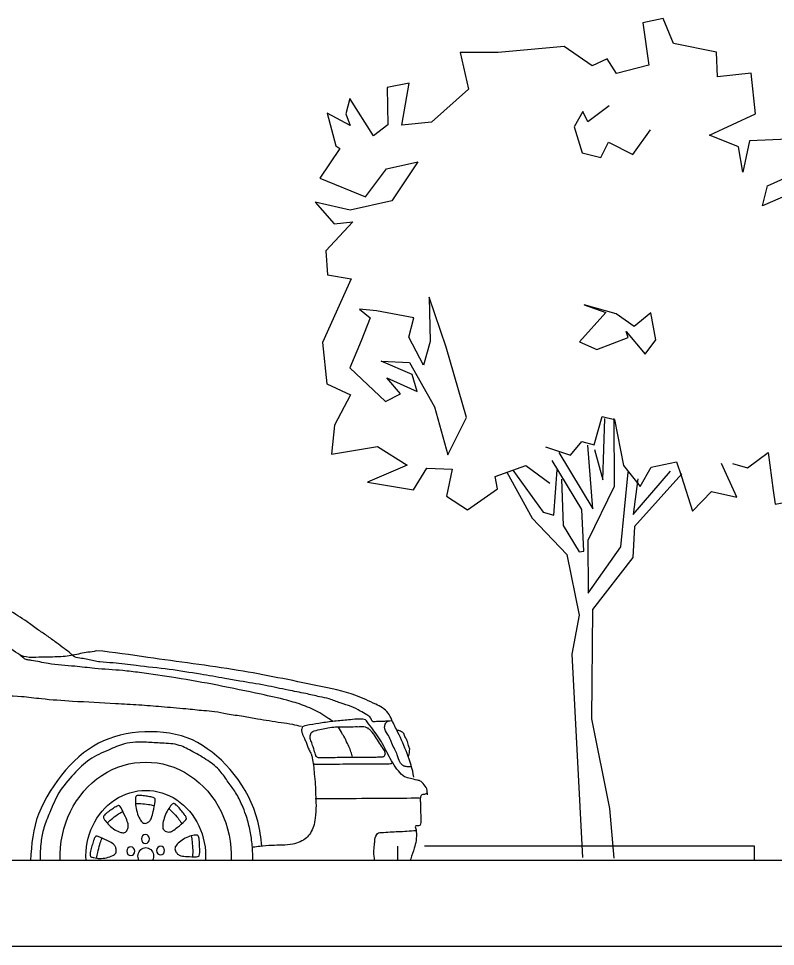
# Model space of a CAD drawing. Header units: metres. Extents: x -28 to 260, y 30 to 125.
# Drawn here: x 237.059 to 239.696, y 87.923 to 91.157 of the extents above; entities that cross this region are included whole.
import ezdxf

# ---------------------------------------------------------------- set-up
doc = ezdxf.new("R2010")
doc.units = ezdxf.units.M
doc.header["$LTSCALE"] = 0.01
doc.header["$MEASUREMENT"] = 0
for name, color, linetype in [('0.18', 1, 'Continuous'), ('0.20', 7, 'Continuous'), ('tierra', 9, 'Continuous')]:
    doc.layers.add(name, color=color, linetype=linetype)

# ---------------------------------------------------------------- blocks, each defined once
blk = doc.blocks.new('Arb002a')
for points in [[(194.1, 554.7), (214.9, 548.5), (244.1, 569.9), (250.8, 517.2), (253.8, 497.9), (268.5, 500.9), (273.8, 485.6), (291.5, 508.6), (292.3, 578.4), (312.2, 599), (296.9, 612.8), (356, 622.8), (354.5, 612.7), (319.2, 578.4), (350.4, 507.8), (367.3, 501.7), (378, 483.9), (391.1, 500.8), (418.7, 503.2), (412.6, 477.1), (441.7, 485.4), (431, 513.9), (416.6, 578.9), (428, 595.8), (456.5, 594.2), (452.6, 616.5), (463.3, 623.5), (447.3, 634.3), (424.4, 626.6), (431.1, 613.5), (390.4, 612.7), (379, 625.2), (362.8, 626.7), (365.9, 636.6), (379.7, 649.7), (359.2, 676.4), (382.8, 700.9), (403, 690.2), (402.9, 663.4), (445, 670.2), (437.3, 691.6), (435.9, 719.2), (426, 746.8), (376.7, 722.4), (339.9, 686.5), (304, 699.5), (337.8, 725.5), (317.9, 743.2), (343.9, 760.7), (371.5, 744.7), (383.8, 750.8), (370, 766.2), (392.1, 780.6), (432.2, 766.8), (437.5, 816.7), (419.1, 812.1), (416.9, 792.8), (363.1, 811.3), (415.4, 836.6), (419.2, 863.3), (353.3, 863.4), (420.8, 920), (363.2, 907.8), (362.5, 892.5), (332.5, 906.4), (341.8, 960), (236, 914.1), (243, 941.7), (293.6, 964.6), (347.3, 975.3), (296.7, 1009.1), (325, 1038.2), (266.8, 1033), (282.9, 1007.6), (217.7, 1004.6), (208.4, 961), (202.4, 996.3), (161.9, 1012.3), (226.3, 1042.2), (220.2, 1099), (173.4, 1093.8), (171.9, 1128.1), (112.1, 1140.5), (97.7, 1175.1), (69.2, 1169), (77.7, 1109.9), (32.4, 1098.5), (19.5, 1119.1), (-1.4, 1109.3), (-40.3, 1136.1), (-132.5, 1127.9), (-185.3, 1127.9), (-173.9, 1076.5), (-225.2, 1030.5), (-266.6, 1026.6), (-256.7, 1085.1), (-287.3, 1079), (-286.5, 1026.7), (-306.5, 1011.4), (-339.5, 1063.5), (-344.8, 1042.1), (-338.6, 1026.1), (-370.8, 1043), (-358.6, 997.6), (-353.4, 993.9), (-381, 952.6), (-317.3, 926.4), (-288.1, 965.4), (-244.6, 975.4), (-280.5, 920.9), (-338.8, 908.1), (-387.8, 918.9), (-361.2, 888.8), (-335.1, 891.9), (-372.6, 851.4), (-370.4, 817.7), (-337.4, 812.2), (-377.3, 723.3), (-371.3, 665.9), (-338.5, 650.6), (-360.6, 608.3), (-364.6, 567.6), (-300.9, 578.3), (-259.5, 552.2), (-314.7, 528.6), (-250.4, 517.8), (-232, 548.4), (-196.7, 546.8), (-204.4, 509.2), (-175.3, 490.1), (-133.2, 519.2), (-136.9, 536.7), (-94, 552), (-60.3, 527.4)], [(22.4, 1053.2), (-7.6, 1030.9), (-14.4, 1045.6), (-26.6, 1024.2), (-15.3, 988), (10.7, 981.2), (21.5, 1002.6), (55.2, 985.7), (79.8, 1020.1)], [(-66.4, 578), (-31.8, 566.5), (-15.8, 585.6), (1.1, 581), (12.7, 620.1), (29.6, 616.2), (42.4, 551.8), (65.4, 522.6), (80.7, 549.6), (116, 557.2), (123, 536.4), (138.2, 488.2), (165, 515.7), (200.2, 508), (178.8, 554.7)], [(28.7, 617.7), (29.4, 522.7), (-7.4, 447.6), (-6.9, 374.1), (38.5, 438.4), (48.5, 542.6)], [(1.9, 574.2), (13.3, 531.9), (16.4, 617.7)], [(-48, 570.3), (-0.6, 491.4), (-7.3, 580.3)], [(-44.1, 532.8), (-42, 468.5), (-19.7, 431.7), (-12.9, 432.3), (-15.9, 490.6), (-57.2, 558.9)], [(-112.2, 545.5), (-69.6, 486.9), (-54.9, 482.9), (-50.2, 545.8)], [(62.3, 533.4), (55.5, 483.7), (107.6, 544)], [(-120.5, 542.5), (-84.9, 478.4), (-36.6, 427.7), (-19.8, 343.4), (-30, 289.1), (-15, 5.3)], [(123.6, 540.3), (57.6, 466.8), (55.4, 423.9), (-0.8, 351.1), (-2.5, 198.7), (22.8, 73.6), (28.8, 4.6)]]:
    blk.add_lwpolyline(points)
for points in [[(-310.7, 757.8), (-323.7, 725.7), (-339.1, 688), (-289.4, 641.3), (-268.6, 652), (-287.8, 674.2), (-245.6, 655.1), (-252.6, 678.7), (-295.5, 697.2), (-256.3, 695.6), (-221.1, 633.6), (-202.8, 566.8), (-176.7, 618.8), (-205, 717), (-228.6, 786.8), (-227.1, 724.7), (-236.4, 691.8), (-257.1, 730.8), (-250.1, 757.7), (-302.2, 767.7), (-326, 770.1)], [(57.3, 745.8), (31.9, 763.5), (-12.5, 775.8), (17.5, 765.1), (-19.3, 724.4), (5.2, 713.6), (48.8, 730.4), (45.7, 739), (72.6, 707.4), (87.1, 727.3), (80.3, 765)]]:
    blk.add_lwpolyline(points, close=True)

msp = doc.modelspace()

# ---------------------------------------------------------------- linework, layer by layer
at = {"layer": '0.18'}
for p, q in [((238.3805, 88.2227), (238.3805, 88.2727)), ((239.6238, 88.2727), (238.4737, 88.2727)), ((239.6238, 88.2227), (239.6238, 88.2727))]:
    msp.add_line(p, q, dxfattribs=at)
at = {"layer": '0.18', "extrusion": (0, 0, -1)}
for centre, major_axis, start_param, end_param in [((237.5021, 88.2372), (0, 0.3279), 4.668, 7.898371), ((237.5021, 88.2372), (0, 0.2295), 4.64893, 7.917441), ((237.501, 88.2972), (0, 0.0154), -1.570796, 4.712389), ((237.4499, 88.2546), (0, 0.0154), 4.712389, 10.995574), ((237.5021, 88.2372), (0, 0.0299), 10.486839, 14.645903), ((237.5537, 88.2569), (0, 0.0154), 4.712389, 10.995574)]:
    msp.add_ellipse(centre, major_axis=major_axis, ratio=0.909091, start_param=start_param, end_param=end_param, dxfattribs=at)
at = {"layer": '0.18'}
for points, knots in [([(238.2974, 88.7056), (238.2933, 88.7017), (238.286, 88.7228), (238.2701, 88.7306), (238.2468, 88.7455), (238.2168, 88.7608), (238.1794, 88.7704), (238.144, 88.7864), (238.1028, 88.7937), (238.0552, 88.8054), (237.9922, 88.8168), (237.9163, 88.8341), (237.8426, 88.8451), (237.7669, 88.8589), (237.6849, 88.8726), (237.582, 88.8896), (237.4804, 88.8995), (237.4001, 88.911), (237.3506, 88.9123), (237.3138, 88.9195), (237.285, 88.9265), (237.2552, 88.9287), (237.2377, 88.9464), (237.2166, 88.9624), (237.1885, 88.9826), (237.1581, 89.0062), (237.1227, 89.0281), (237.0805, 89.0615), (237.0282, 89.0923), (236.9719, 89.1261), (236.9233, 89.1604), (236.8757, 89.189), (236.8357, 89.215), (236.792, 89.2399), (236.7451, 89.2686), (236.6934, 89.2906), (236.6471, 89.3131), (236.5986, 89.3338), (236.5499, 89.3581), (236.5013, 89.3795), (236.4643, 89.3936), (236.427, 89.4101), (236.3894, 89.4249), (236.3464, 89.4338), (236.3057, 89.4433), (236.269, 89.4489), (236.2257, 89.4578), (236.1929, 89.4567), (236.1684, 89.4688), (236.152, 89.4738), (236.1272, 89.4843), (236.0963, 89.4924), (236.0628, 89.5004), (236.0276, 89.5067), (235.9927, 89.5105), (235.9626, 89.5149), (235.9338, 89.5186), (235.9, 89.5202), (235.8648, 89.5216), (235.8222, 89.5207), (235.7798, 89.5219), (235.7244, 89.5219), (235.6614, 89.5232), (235.5851, 89.5212), (235.5102, 89.5212), (235.4202, 89.5204), (235.3226, 89.5197), (235.224, 89.5169), (235.1401, 89.5161), (235.0586, 89.514), (234.9769, 89.5131), (234.9004, 89.5088), (234.8324, 89.5066), (234.7659, 89.5063), (234.701, 89.5021), (234.6365, 89.5003), (234.5769, 89.495), (234.5288, 89.4952), (234.499, 89.4922), (234.4793, 89.4895), (234.4611, 89.484), (234.4415, 89.4808), (234.4262, 89.468), (234.411, 89.4584), (234.3975, 89.4452), (234.3878, 89.4348), (234.3781, 89.4264), (234.381, 89.421), (234.3801, 89.4197)], [0, 0, 0, 0, 0.016327, 0.033802, 0.059322, 0.094219, 0.133505, 0.173916, 0.208613, 0.258033, 0.320484, 0.399927, 0.490617, 0.543323, 0.630116, 0.739583, 0.855381, 0.935998, 0.982351, 1.0036, 1.047643, 1.072372, 1.089313, 1.117016, 1.149784, 1.18977, 1.228475, 1.27172, 1.345382, 1.406105, 1.464161, 1.518408, 1.56874, 1.603674, 1.666061, 1.729404, 1.769531, 1.817953, 1.885621, 1.929683, 1.975199, 2.002808, 2.05045, 2.094633, 2.133942, 2.175195, 2.205609, 2.266457, 2.269651, 2.28604, 2.317292, 2.349359, 2.381093, 2.420245, 2.456353, 2.486151, 2.51151, 2.543052, 2.587642, 2.617188, 2.670967, 2.714718, 2.783507, 2.860038, 2.943637, 3.008059, 3.130124, 3.236548, 3.303884, 3.381876, 3.48097, 3.548828, 3.611817, 3.68514, 3.74816, 3.806913, 3.87868, 3.92722, 3.951034, 3.968639, 3.986502, 4.008002, 4.026686, 4.042805, 4.06103, 4.079207, 4.087287, 4.091826, 4.091826, 4.091826, 4.091826]), ([(237.3296, 88.9535), (237.3205, 88.9496), (237.2925, 88.9484), (237.2478, 88.9361), (237.1904, 88.9303), (237.136, 88.9323), (237.0891, 88.9275), (237.041, 88.9481), (236.9951, 88.9986), (236.9201, 89.0487), (236.8332, 89.1158), (236.7354, 89.1835), (236.6443, 89.2438), (236.5646, 89.2907), (236.4951, 89.3254), (236.427, 89.3592), (236.369, 89.3769), (236.307, 89.3929), (236.2385, 89.412), (236.161, 89.4249), (236.0786, 89.4354), (235.981, 89.444), (235.8688, 89.4483), (235.756, 89.4497), (235.655, 89.4521), (235.5467, 89.4528), (235.4303, 89.4531), (235.3178, 89.4549), (235.2093, 89.452), (235.0961, 89.4509), (234.972, 89.4475), (234.8453, 89.4429), (234.7128, 89.4369), (234.5892, 89.4339), (234.4628, 89.4236), (234.3878, 89.421), (234.3442, 89.4166)], [0, 0, 0, 0, 0.029414, 0.082144, 0.138573, 0.201319, 0.246282, 0.277238, 0.352325, 0.438059, 0.54011, 0.670812, 0.784417, 0.859093, 0.942016, 1.013327, 1.082796, 1.122138, 1.204475, 1.294694, 1.356731, 1.45356, 1.588304, 1.693217, 1.792045, 1.891534, 2.017975, 2.141347, 2.228919, 2.343477, 2.481164, 2.601344, 2.723616, 2.878966, 2.972288, 3.103774, 3.103774, 3.103774, 3.103774]), ([(238.1544, 88.707), (238.1543, 88.7071), (238.1484, 88.7109), (238.1331, 88.7207), (238.1004, 88.7426), (238.0525, 88.7639), (237.9838, 88.7843), (237.8835, 88.806), (237.7548, 88.8334), (237.6136, 88.8583), (237.5033, 88.8746), (237.4091, 88.8863), (237.3333, 88.8897), (237.247, 88.9009), (237.1726, 88.9042), (237.1189, 88.9177), (237.0911, 88.9212), (237.0811, 88.924), (237.073, 88.9306), (237.0706, 88.9332), (237.0631, 88.9385), (237.0644, 88.9385)], [0.0228828, 0.0228828, 0.0228828, 0.0228828, 0.0229216, 0.0263716, 0.0319395, 0.0423482, 0.0525586, 0.0681638, 0.094382, 0.1193261, 0.1409538, 0.1510423, 0.1676109, 0.179505, 0.1953248, 0.2053645, 0.2075186, 0.2095454, 0.2106621, 0.2121627, 0.212809, 0.212809, 0.212809, 0.212809]), ([(238.4358, 88.5129), (238.4323, 88.5412), (238.4146, 88.5944), (238.3858, 88.6593), (238.3625, 88.7054), (238.3444, 88.7464), (238.2956, 88.7712), (238.2161, 88.8078), (238.0528, 88.841), (237.813, 88.8911), (237.5542, 88.922), (237.3898, 88.9483), (237.3296, 88.9535)], [0, 0, 0, 0, 0.07805, 0.152467, 0.196778, 0.22275, 0.2741, 0.348776, 0.485342, 0.766766, 1.083966, 1.264942, 1.264942, 1.264942, 1.264942]), ([(238.0444, 88.6893), (238.0342, 88.6909), (238.0111, 88.6972), (237.9733, 88.702), (237.9326, 88.7084), (237.8886, 88.715), (237.84, 88.7248), (237.7897, 88.7312), (237.7441, 88.741), (237.6958, 88.7446), (237.6342, 88.7514), (237.5588, 88.7576), (237.4774, 88.7643), (237.3741, 88.7699), (237.2608, 88.7757), (237.1514, 88.7831), (237.054, 88.7962), (236.9704, 88.796), (236.884, 88.8013), (236.7941, 88.8073), (236.6824, 88.8103), (236.5456, 88.8143), (236.3965, 88.8237), (236.2607, 88.823), (236.128, 88.8292), (235.9834, 88.8349), (235.8143, 88.8391), (235.6399, 88.8427), (235.4678, 88.8507), (235.3113, 88.8585), (235.1449, 88.8607), (234.9911, 88.8608), (234.8299, 88.8644), (234.6659, 88.8679), (234.4899, 88.8721), (234.3123, 88.8731), (234.1661, 88.8781), (234.0835, 88.873), (234.0489, 88.8739)], [0, 0, 0, 0, 0.030822, 0.071173, 0.113917, 0.154268, 0.204552, 0.262, 0.306123, 0.343777, 0.406933, 0.491872, 0.570688, 0.651834, 0.801987, 0.911124, 0.980416, 1.096093, 1.161478, 1.240211, 1.366038, 1.496698, 1.650698, 1.813951, 1.903885, 2.049089, 2.248091, 2.411376, 2.572335, 2.764749, 2.881503, 3.07133, 3.226122, 3.365203, 3.563536, 3.754208, 3.898098, 4.002078, 4.002078, 4.002078, 4.002078]), ([(238.2683, 88.712), (238.2656, 88.7144), (238.2571, 88.715), (238.2397, 88.7157), (238.2086, 88.7123), (238.1659, 88.7085), (238.1183, 88.7028), (238.0802, 88.6954), (238.0579, 88.6926), (238.0508, 88.6898)], [0, 0, 0, 0, 0.0103177, 0.023512, 0.0535773, 0.102864, 0.1527291, 0.1968434, 0.2193736, 0.2193736, 0.2193736, 0.2193736]), ([(237.9064, 88.2721), (237.9039, 88.3012), (237.8998, 88.3306), (237.8625, 88.479), (237.7737, 88.5827), (237.5909, 88.684), (237.4509, 88.6816), (237.2592, 88.5971), (237.1724, 88.4928), (237.1086, 88.3343), (237.1032, 88.2774), (237.1007, 88.2227)], [0.0319192, 0.0319192, 0.0319192, 0.0319192, 0.0446472, 0.0446472, 0.0969984, 0.0969984, 0.1493496, 0.1493496, 0.2017007, 0.2017007, 0.2255189, 0.2255189, 0.2255189, 0.2255189]), ([(238.0508, 88.6898), (238.0468, 88.6888), (238.0445, 88.6774), (238.0462, 88.6663), (238.0511, 88.6565), (238.0554, 88.6461), (238.0612, 88.6347), (238.0658, 88.621), (238.0712, 88.6063), (238.0795, 88.594), (238.0832, 88.5753), (238.0872, 88.5527), (238.089, 88.5212), (238.0932, 88.4877), (238.0939, 88.451), (238.0962, 88.4122), (238.094, 88.3747), (238.0885, 88.3415), (238.0771, 88.3183), (238.0618, 88.299), (238.04, 88.2861), (237.9992, 88.2742), (237.9513, 88.2763), (237.9054, 88.2724), (237.8839, 88.2692), (237.8762, 88.2684)], [0, 0, 0, 0, 0.0124219, 0.0231342, 0.032624, 0.0421171, 0.054539, 0.0681406, 0.0819382, 0.097539, 0.1090542, 0.1336041, 0.1606913, 0.1947768, 0.2258634, 0.2606697, 0.3007593, 0.3281933, 0.3518258, 0.3716267, 0.3973865, 0.4244674, 0.4976358, 0.5395291, 0.5626745, 0.5626745, 0.5626745, 0.5626745]), ([(238.0947, 88.587), (238.0972, 88.5789), (238.0857, 88.6168), (238.0818, 88.6295), (238.0753, 88.6452), (238.074, 88.6564), (238.0768, 88.6636), (238.0812, 88.6705), (238.0946, 88.6762), (238.1134, 88.6798), (238.1384, 88.6845), (238.1588, 88.688), (238.1805, 88.6877), (238.2037, 88.6878), (238.2283, 88.6891), (238.2483, 88.6884), (238.2615, 88.6902), (238.2704, 88.6859), (238.2762, 88.6838), (238.2776, 88.6817)], [0, 0, 0, 0, 0.0232817, 0.0434744, 0.0587858, 0.0665266, 0.0736978, 0.0795676, 0.0887889, 0.1151708, 0.1376235, 0.1645912, 0.1769591, 0.2027261, 0.2341734, 0.2506586, 0.2630264, 0.2728084, 0.2799611, 0.2799611, 0.2799611, 0.2799611]), ([(238.2231, 88.5819), (238.2223, 88.5852), (238.2191, 88.5944), (238.2139, 88.6108), (238.2039, 88.6319), (238.1955, 88.6504), (238.1838, 88.6684), (238.1786, 88.6796), (238.1738, 88.6875), (238.1736, 88.6878)], [0, 0, 0, 0, 0.00156113, 0.00457494, 0.0080135, 0.01259118, 0.01411753, 0.0182314, 0.01843727, 0.01843727, 0.01843727, 0.01843727]), ([(238.4838, 88.4507), (238.4836, 88.4579), (238.483, 88.4732), (238.4706, 88.4882), (238.4593, 88.5007), (238.4428, 88.503), (238.4249, 88.5079), (238.4007, 88.5131), (238.3809, 88.5351), (238.362, 88.5619), (238.3474, 88.5892), (238.3292, 88.6269), (238.3071, 88.6626), (238.2824, 88.6934), (238.2717, 88.7075), (238.2683, 88.712)], [0, 0, 0, 0, 0.019086, 0.0403701, 0.0530213, 0.0658671, 0.0885474, 0.1094072, 0.1377647, 0.1697387, 0.2024298, 0.2239327, 0.2860503, 0.319797, 0.335908, 0.335908, 0.335908, 0.335908]), ([(238.3363, 88.5955), (238.3362, 88.597), (238.3359, 88.6004), (238.3305, 88.611), (238.3203, 88.6264), (238.3067, 88.6481), (238.2955, 88.6643), (238.2874, 88.6741), (238.2827, 88.6784), (238.2794, 88.6805), (238.2776, 88.6817)], [0, 0, 0, 0, 0.00410366, 0.00927817, 0.0325128, 0.05654164, 0.08105552, 0.08791121, 0.09279635, 0.09918742, 0.09918742, 0.09918742, 0.09918742]), ([(238.3468, 88.7091), (238.341, 88.7081), (238.3304, 88.7063), (238.3138, 88.7071), (238.3032, 88.7061), (238.2974, 88.7056)], [0, 0, 0, 0, 0.01758157, 0.0321616, 0.04950056, 0.04950056, 0.04950056, 0.04950056]), ([(238.4259, 88.5491), (238.4237, 88.5488), (238.417, 88.5492), (238.4069, 88.5491), (238.3954, 88.5536), (238.3849, 88.5679), (238.3795, 88.588), (238.3705, 88.6108), (238.36, 88.6269), (238.355, 88.6465), (238.3438, 88.6631), (238.3329, 88.6803), (238.3353, 88.6943), (238.3375, 88.7009), (238.3434, 88.7078), (238.3514, 88.7083), (238.358, 88.7104), (238.3599, 88.7091)], [0, 0, 0, 0, 0.0069043, 0.0197665, 0.0303899, 0.0422591, 0.0678859, 0.0873012, 0.109802, 0.1213375, 0.1421333, 0.1668531, 0.1728508, 0.1803561, 0.1859334, 0.1971778, 0.204082, 0.204082, 0.204082, 0.204082]), ([(238.4175, 88.5835), (238.4187, 88.5867), (238.4207, 88.5923), (238.4209, 88.6014), (238.4229, 88.6116), (238.4163, 88.6248), (238.4141, 88.6409), (238.4042, 88.6535), (238.4018, 88.6667), (238.3931, 88.6712), (238.3874, 88.6746), (238.3817, 88.6753), (238.3785, 88.6752), (238.377, 88.6752)], [0, 0, 0, 0, 0.0093534, 0.0160489, 0.0249523, 0.0366441, 0.0553509, 0.0682878, 0.0815167, 0.0884964, 0.0957838, 0.1010165, 0.1054567, 0.1054567, 0.1054567, 0.1054567]), ([(237.8757, 88.2227), (237.8757, 88.2241), (237.875, 88.2435), (237.8733, 88.2798), (237.8654, 88.3316), (237.8535, 88.3769), (237.8362, 88.4194), (237.8173, 88.4588), (237.7883, 88.4953), (237.7613, 88.5381), (237.7178, 88.5731), (237.6686, 88.5997), (237.617, 88.629), (237.5605, 88.6308), (237.4973, 88.6353), (237.4327, 88.635), (237.3683, 88.6053), (237.3044, 88.5784), (237.249, 88.5226), (237.1977, 88.4633), (237.17, 88.3952), (237.1462, 88.3391), (237.1348, 88.2824), (237.1338, 88.2442), (237.1335, 88.2227)], [0.146116, 0.146116, 0.146116, 0.146116, 0.150045, 0.19891, 0.245322, 0.293037, 0.32681, 0.372472, 0.413579, 0.458837, 0.513574, 0.572476, 0.624139, 0.68524, 0.738578, 0.81563, 0.875038, 0.946526, 1.019048, 1.097637, 1.167728, 1.220718, 1.266252, 1.324855, 1.324855, 1.324855, 1.324855]), ([(238.3358, 88.5943), (238.3358, 88.5923), (238.3343, 88.589), (238.3324, 88.5834), (238.3263, 88.5828), (238.316, 88.582), (238.2892, 88.5813), (238.2442, 88.5813), (238.1862, 88.581), (238.1414, 88.5802), (238.1139, 88.5806), (238.1044, 88.5794), (238.098, 88.5829), (238.0959, 88.5848), (238.0952, 88.5865)], [0, 0, 0, 0, 0.0053777, 0.0102346, 0.0144867, 0.0222346, 0.0423399, 0.0938738, 0.1577756, 0.2165209, 0.2273457, 0.2412944, 0.2436002, 0.2486991, 0.2486991, 0.2486991, 0.2486991]), ([(238.3602, 88.5656), (238.3599, 88.5643), (238.3599, 88.5606), (238.3534, 88.5576), (238.3296, 88.559), (238.2809, 88.5577), (238.207, 88.5577), (238.1439, 88.557), (238.1047, 88.5569), (238.0928, 88.5567), (238.0886, 88.5587), (238.0867, 88.5604), (238.0863, 88.5612)], [0, 0, 0, 0, 0.0037449, 0.0090489, 0.0181532, 0.0768215, 0.1532171, 0.2409808, 0.2652598, 0.2716369, 0.2761158, 0.2786864, 0.2786864, 0.2786864, 0.2786864]), ([(238.4822, 88.4581), (238.4811, 88.4565), (238.4776, 88.4517), (238.4689, 88.4536), (238.4607, 88.4482), (238.4582, 88.4377), (238.4594, 88.4225), (238.4584, 88.394), (238.4616, 88.3692), (238.46, 88.3453), (238.4522, 88.3427), (238.4472, 88.3435), (238.4397, 88.3428), (238.4441, 88.333), (238.4456, 88.3179), (238.4457, 88.2925), (238.4362, 88.2615), (238.4294, 88.2386), (238.424, 88.2251), (238.4231, 88.2227)], [0, 0, 0, 0, 0.00088762, 0.00273416, 0.00384656, 0.00547443, 0.00737954, 0.01100027, 0.01843366, 0.01982088, 0.0208483, 0.02199221, 0.02277877, 0.02375038, 0.02569344, 0.03065177, 0.03481314, 0.04090268, 0.04171506, 0.04171506, 0.04171506, 0.04171506]), ([(237.5345, 88.4372), (237.534, 88.4381), (237.5305, 88.4409), (237.521, 88.4437), (237.5062, 88.4459), (237.4916, 88.4487), (237.4799, 88.449), (237.4732, 88.4491), (237.4688, 88.447), (237.4661, 88.4414), (237.4662, 88.4289), (237.4662, 88.4086), (237.4729, 88.3848), (237.4806, 88.3667), (237.4881, 88.3565), (237.4935, 88.3523), (237.5001, 88.351), (237.5073, 88.3538), (237.5162, 88.3586), (237.5238, 88.373), (237.5285, 88.3969), (237.5338, 88.419), (237.5351, 88.4344), (237.5345, 88.4374)], [0, 0, 0, 0, 0.0029862, 0.0122918, 0.0292427, 0.0478072, 0.0568146, 0.0641482, 0.0679054, 0.0703802, 0.0809314, 0.1011265, 0.1259508, 0.1480419, 0.155205, 0.1614622, 0.1674181, 0.1744904, 0.1839395, 0.1965543, 0.2178025, 0.2508401, 0.2592047, 0.2592047, 0.2592047, 0.2592047]), ([(237.4663, 88.4209), (237.4724, 88.4217), (237.4876, 88.4203), (237.5086, 88.4189), (237.5244, 88.4155), (237.5312, 88.4132), (237.5321, 88.4129)], [0.00085484, 0.00085484, 0.00085484, 0.00085484, 0.00396537, 0.00848974, 0.01160305, 0.01210987, 0.01210987, 0.01210987, 0.01210987]), ([(237.6438, 88.3675), (237.6439, 88.3686), (237.6429, 88.3732), (237.6373, 88.382), (237.6272, 88.3942), (237.6176, 88.4067), (237.6089, 88.4152), (237.6038, 88.42), (237.5992, 88.4215), (237.5938, 88.4191), (237.5866, 88.4095), (237.5748, 88.3939), (237.566, 88.3709), (237.5613, 88.3516), (237.5611, 88.3385), (237.5627, 88.3315), (237.5671, 88.3258), (237.5742, 88.3229), (237.5838, 88.3203), (237.5981, 88.3259), (237.6157, 88.3409), (237.6326, 88.3541), (237.6426, 88.365), (237.6439, 88.3677)], [0, 0, 0, 0, 0.0029862, 0.0122918, 0.0292427, 0.0478072, 0.0568146, 0.0641482, 0.0679054, 0.0703802, 0.0809314, 0.1011265, 0.1259508, 0.1480419, 0.155205, 0.1614622, 0.1674181, 0.1744904, 0.1839395, 0.1965543, 0.2178025, 0.2508401, 0.2592047, 0.2592047, 0.2592047, 0.2592047]), ([(238.456, 88.4392), (238.4166, 88.4389), (238.3224, 88.4383), (238.2011, 88.4374), (238.1192, 88.4369), (238.0921, 88.4367)], [0, 0, 0, 0, 0.118346, 0.282551, 0.3639139, 0.3639139, 0.3639139, 0.3639139]), ([(237.4101, 88.4133), (237.4091, 88.4136), (237.4048, 88.4133), (237.396, 88.4088), (237.3833, 88.4), (237.3705, 88.3917), (237.3614, 88.3838), (237.3562, 88.3791), (237.354, 88.3744), (237.3552, 88.3681), (237.3626, 88.3586), (237.3745, 88.3431), (237.3935, 88.3296), (237.41, 88.3212), (237.4217, 88.3186), (237.4283, 88.3192), (237.4341, 88.3229), (237.4379, 88.3302), (237.442, 88.3401), (237.4394, 88.3565), (237.4291, 88.3782), (237.4202, 88.3989), (237.4121, 88.4116), (237.4099, 88.4135)], [0, 0, 0, 0, 0.0029862, 0.0122918, 0.0292427, 0.0478072, 0.0568146, 0.0641482, 0.0679054, 0.0703802, 0.0809314, 0.1011265, 0.1259508, 0.1480419, 0.155205, 0.1614622, 0.1674181, 0.1744904, 0.1839395, 0.1965543, 0.2178025, 0.2508401, 0.2592047, 0.2592047, 0.2592047, 0.2592047]), ([(237.3674, 88.3526), (237.3716, 88.3575), (237.384, 88.3672), (237.4009, 88.381), (237.415, 88.3895), (237.4215, 88.3926), (237.4224, 88.393)], [0.00085484, 0.00085484, 0.00085484, 0.00085484, 0.00396537, 0.00848974, 0.01160305, 0.01210987, 0.01210987, 0.01210987, 0.01210987]), ([(237.582, 88.4032), (237.5871, 88.3996), (237.598, 88.3877), (237.6133, 88.3719), (237.6234, 88.3581), (237.6272, 88.3515), (237.6277, 88.3506)], [0.00085484, 0.00085484, 0.00085484, 0.00085484, 0.00396537, 0.00848974, 0.01160305, 0.01210987, 0.01210987, 0.01210987, 0.01210987]), ([(238.2994, 88.2227), (238.2988, 88.2326), (238.2955, 88.2498), (238.299, 88.2723), (238.3003, 88.2931), (238.3028, 88.3093), (238.3132, 88.3201), (238.3303, 88.3201), (238.3527, 88.3216), (238.3828, 88.3232), (238.4128, 88.3242), (238.4333, 88.3262), (238.4438, 88.3272)], [0.06857373, 0.06857373, 0.06857373, 0.06857373, 0.07294217, 0.07696131, 0.07887666, 0.08267314, 0.08416297, 0.08570097, 0.0910444, 0.09581631, 0.1009701, 0.10632372, 0.10632372, 0.10632372, 0.10632372]), ([(237.3287, 88.307), (237.3278, 88.3066), (237.3247, 88.3033), (237.3206, 88.2936), (237.316, 88.2779), (237.311, 88.2625), (237.3086, 88.25), (237.3074, 88.2427), (237.3085, 88.2375), (237.3131, 88.2336), (237.3243, 88.2316), (237.3425, 88.2281), (237.365, 88.2312), (237.3825, 88.2364), (237.3929, 88.2427), (237.3976, 88.2478), (237.3999, 88.2548), (237.3986, 88.263), (237.3959, 88.2735), (237.3844, 88.2843), (237.3638, 88.2935), (237.3449, 88.3031), (237.3313, 88.3072), (237.3285, 88.3071)], [0, 0, 0, 0, 0.0029862, 0.0122918, 0.0292427, 0.0478072, 0.0568146, 0.0641482, 0.0679054, 0.0703802, 0.0809314, 0.1011265, 0.1259508, 0.1480419, 0.155205, 0.1614622, 0.1674181, 0.1744904, 0.1839395, 0.1965543, 0.2178025, 0.2508401, 0.2592047, 0.2592047, 0.2592047, 0.2592047]), ([(237.3315, 88.2303), (237.3318, 88.237), (237.3357, 88.2533), (237.3406, 88.2757), (237.3464, 88.2923), (237.3496, 88.2992), (237.3501, 88.3002)], [0.00085484, 0.00085484, 0.00085484, 0.00085484, 0.00396537, 0.00848974, 0.01160305, 0.01210987, 0.01210987, 0.01210987, 0.01210987]), ([(237.6868, 88.2369), (237.6875, 88.2376), (237.6894, 88.2419), (237.6903, 88.2526), (237.6897, 88.269), (237.6896, 88.2854), (237.6879, 88.2981), (237.6868, 88.3053), (237.6842, 88.3098), (237.6787, 88.3117), (237.6675, 88.3095), (237.6493, 88.3059), (237.6291, 88.2945), (237.6143, 88.283), (237.6065, 88.2731), (237.6036, 88.2666), (237.6036, 88.2592), (237.6074, 88.2519), (237.6132, 88.2431), (237.6274, 88.2373), (237.6497, 88.2364), (237.6704, 88.2344), (237.6844, 88.2358), (237.687, 88.2369)], [0, 0, 0, 0, 0.0029862, 0.0122918, 0.0292427, 0.0478072, 0.0568146, 0.0641482, 0.0679054, 0.0703802, 0.0809314, 0.1011265, 0.1259508, 0.1480419, 0.155205, 0.1614622, 0.1674181, 0.1744904, 0.1839395, 0.1965543, 0.2178025, 0.2508401, 0.2592047, 0.2592047, 0.2592047, 0.2592047]), ([(237.6603, 88.3079), (237.6621, 88.3015), (237.6636, 88.2847), (237.6659, 88.2618), (237.6656, 88.2441), (237.6647, 88.2364), (237.6646, 88.2353)], [0.00085484, 0.00085484, 0.00085484, 0.00085484, 0.00396537, 0.00848974, 0.01160305, 0.01210987, 0.01210987, 0.01210987, 0.01210987])]:
    msp.add_open_spline(points, degree=3, knots=knots, dxfattribs=at)
at = {"layer": '0.20'}
msp.add_line((240.0067, 88.2227), (233.497, 88.2227), dxfattribs=at)
at = {"layer": 'tierra'}
msp.add_line((246.4736, 87.9227), (197.4735, 87.9227), dxfattribs=at)

# ---------------------------------------------------------------- block references
at = {"layer": '0.18', "xscale": 0.0025, "yscale": 0.0025, "zscale": 0.0025}
msp.add_blockref('Arb002a', (239.0614, 88.2191), dxfattribs=at)

doc.saveas('drawing.dxf')
